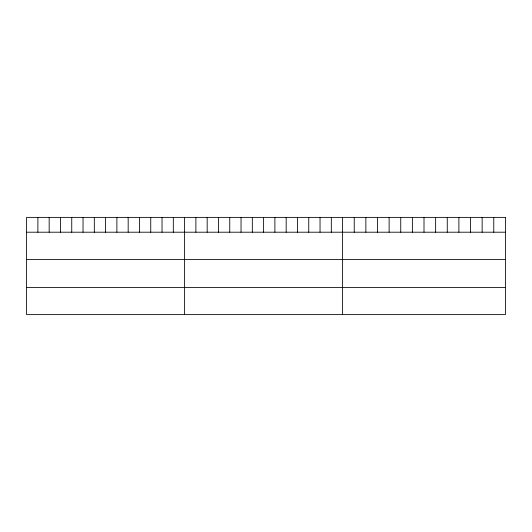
<?xml version="1.0" encoding="UTF-8"?>
<svg xmlns="http://www.w3.org/2000/svg" width="532" height="532" viewBox="0 0 532 532"><rect width="100%" height="100%" fill="white"/><g stroke="black" fill="none" stroke-linecap="round" stroke-linejoin="round"><path stroke-width="0.8" d="M26.6 232.205L505.4 232.205M26.6 259.403L505.4 259.403M26.6 287.42L505.4 287.42M493.769 217.382L493.769 232.205M482.145 217.382L482.145 232.205M470.514 217.382L470.514 232.205M458.89 217.382L458.89 232.205M447.259 217.382L447.259 232.205M435.635 217.382L435.635 232.205M424.004 217.382L424.004 232.205M412.373 217.382L412.373 232.205M400.749 217.382L400.749 232.205M389.118 217.382L389.118 232.205M377.494 217.382L377.494 232.205M365.863 217.382L365.863 232.205M354.239 217.382L354.239 232.205M342.608 217.382L342.608 314.618M331.323 217.382L331.323 232.205M320.038 217.382L320.038 232.205M308.753 217.382L308.753 232.205M297.461 217.382L297.461 232.205M286.176 217.382L286.176 232.205M274.891 217.382L274.891 232.205M263.606 217.382L263.606 232.205M252.321 217.382L252.321 232.205M241.036 217.382L241.036 232.205M229.751 217.382L229.751 232.205M218.459 217.382L218.459 232.205M207.174 217.382L207.174 232.205M195.889 217.382L195.889 232.205M184.604 217.382L184.604 314.618M173.319 217.382L173.319 232.205M162.034 217.382L162.034 232.205M150.749 217.382L150.749 232.205M139.457 217.382L139.457 232.205M128.172 217.382L128.172 232.205M116.887 217.382L116.887 232.205M105.602 217.382L105.602 232.205M94.317 217.382L94.317 232.205M83.032 217.382L83.032 232.205M71.747 217.382L71.747 232.205M60.455 217.382L60.455 232.205M49.17 217.382L49.17 232.205M37.885 217.382L37.885 232.205M505.4 217.382L26.6 217.382L26.6 314.618L505.4 314.618L505.4 217.382"/></g></svg>
